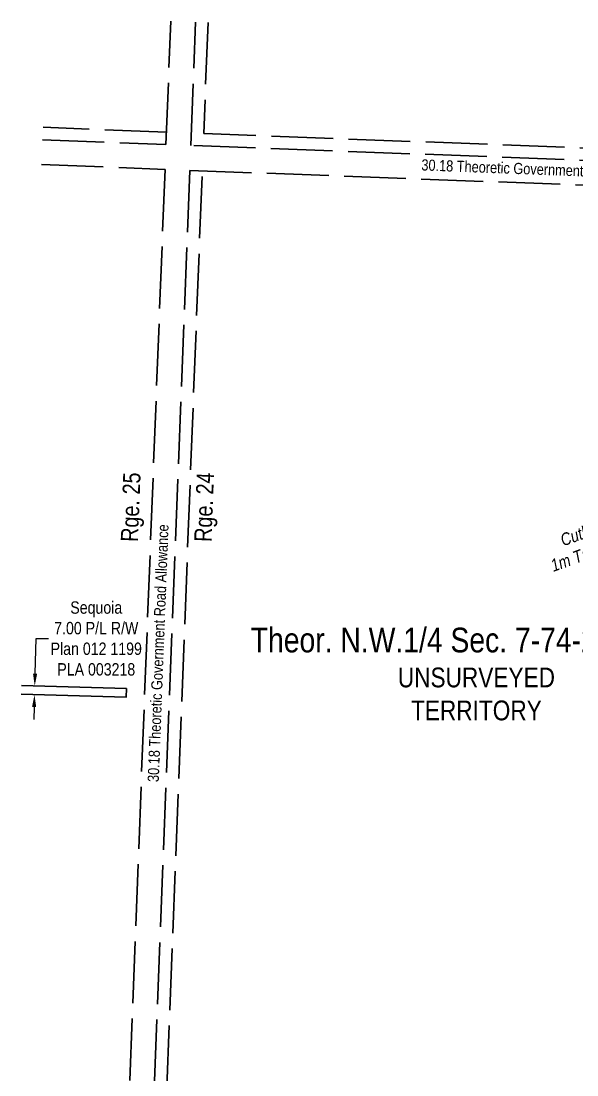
# Model space of a CAD drawing. Extents: x 328908 to 332532, y 6140336 to 6143030.
# Drawn here: x 328986 to 329436, y 6142178 to 6143030 of the extents above; entities that cross this region are included whole.
import ezdxf
from ezdxf.enums import TextEntityAlignment as Align

# ---------------------------------------------------------------- set-up
doc = ezdxf.new("R2010")
doc.units = 0
doc.header["$LTSCALE"] = 5
doc.header["$PDSIZE"] = 0.5
doc.linetypes.add('foc-UNSURVEYED', pattern=[12.5, 10, -2.5])
doc.layers.get('Defpoints').update_dxf_attribs({"color": 9})
for name, color, linetype in [('C-SYMBOL', 7, 'Continuous'), ('D-TXT', 6, 'Continuous'), ('F-RW', 190, 'Continuous'), ('L-ROAD-T', 7, 'Continuous'), ('L-UNS-T', 3, 'Continuous'), ('L-USEC', 7, 'foc-UNSURVEYED'), ('T-BUSH-T', 110, 'Continuous')]:
    doc.layers.add(name, color=color, linetype=linetype)
doc.layers.add('F-AR-T', color=190, linetype='Continuous', lineweight=9)
doc.styles.add('175L', font='ARIALN.TTF', dxfattribs={"height": 20})
doc.styles.add('80CG', font='ARIALN.TTF', dxfattribs={"height": 10})
doc.styles.add('80L', font='ARIALN.TTF', dxfattribs={"height": 10})
doc.dimstyles.new('Compass 5 000', dxfattribs={"dimscale": 5, "dimtxt": 9, "dimasz": 2, "dimexe": 0.2, "dimexo": 0.0625, "dimgap": 0.5, "dimtad": 0, "dimtih": 1, "dimtoh": 1, "dimzin": 0, "dimdsep": 46, "dimtxsty": '80CG', "dimcen": 0.1, "dimse1": 1, "dimse2": 1, "dimclrd": 256, "dimclrt": 256, "dimaunit": 1, "dimadec": 4, "dimazin": 0, "dimtfac": 0.06, "dimtofl": 0, "dimtmove": 0, "dimatfit": 1, "dimfxl": 0.2, "dimtolj": 1, "dimtzin": 0, "dimlwd": -1, "dimarcsym": 0})

# ---------------------------------------------------------------- blocks, each defined once
blk = doc.blocks.new('*D26')
at = {"layer": 'Defpoints', "color": 0, "transparency": 16777216}
for p in [(328997.41, 6142492.19), (329049.94, 6142483.73), (329050.13, 6142490.73)]:
    blk.add_point(p, dxfattribs=at)
at = {"layer": 'F-AR-T', "transparency": 16777216}
for p, q in [((328997.68, 6142502.19), (328998.47, 6142530.6)), ((328998.47, 6142530.6), (329008.47, 6142530.6)), ((328996.94, 6142475.19), (328996.66, 6142465.2))]:
    blk.add_line(p, q, dxfattribs=at)
for points in [[(328996.02, 6142502.23), (328999.35, 6142502.14), (328997.41, 6142492.19)], [(328995.27, 6142475.24), (328998.6, 6142475.15), (328997.21, 6142485.19)]]:
    blk.add_solid(points, dxfattribs=at)
at = {"layer": 'F-AR-T', "transparency": 16777216, "insert": (329047.22, 6142530.6), "char_height": 10, "attachment_point": 5, "style": '80CG'}
blk.add_mtext('\\A1;Sequoia\\P7.00 P/L R/W\\PPlan 012 1199\\PPLA 003218 ', dxfattribs=at)

msp = doc.modelspace()

# ---------------------------------------------------------------- linework, layer by layer
at = {"layer": 'F-RW', "flags": 128}
msp.add_lwpolyline([(328986.625, 6142492.491), (329071.584, 6142490.14), (329071.388, 6142483.142), (328986.353, 6142485.482)], dxfattribs=at)
at = {"layer": 'L-USEC', "flags": 128}
for points in [[(329103.653, 6142930.212), (329107.529, 6143030.121)], [(329123.755, 6142929.455), (329127.632, 6143029.365)], [(329137.677, 6143028.987), (329134.19, 6142939.123)], [(329104.042, 6142940.258), (329004.149, 6142944.202)], [(329925.948, 6142909.334), (329134.19, 6142939.123)], [(329003.759, 6142934.155), (329103.666, 6142930.211)], [(329925.541, 6142899.288), (329123.755, 6142929.455)], [(329002.979, 6142914.053), (329102.873, 6142910.11)], [(329102.873, 6142910.11), (329071.682, 6142106.119)], [(329122.974, 6142909.33), (329091.784, 6142105.339)], [(329101.83, 6142104.985), (329133.021, 6142908.975)], [(329122.975, 6142909.353), (329924.784, 6142879.186)]]:
    msp.add_lwpolyline(points, dxfattribs=at)

# ---------------------------------------------------------------- texts
at = {"layer": 'C-SYMBOL', "color": 3, "style": '175L'}
msp.add_text('Theor. N.W.1/4 Sec. 7-74-24-W.4M.', height=19.99698, dxfattribs=at).set_placement((329355.592, 6142513.395), align=Align.BOTTOM_CENTER)
at = {"layer": 'D-TXT', "color": 3, "style": '80L'}
msp.add_text('Rge. 24', height=13.9988, rotation=87.840169, dxfattribs=at).set_placement((329140.458, 6142608.555))
at = {"layer": 'D-TXT', "color": 3, "insert": (329067.017, 6142609.101), "char_height": 13.9988, "attachment_point": 1, "rotation": 87.840169, "style": '80L'}
msp.add_mtext_dynamic_manual_height_columns('Rge. 25', width=73.73757, gutter_width=47.489, heights=[0], dxfattribs=at)
at = {"layer": 'L-ROAD-T', "style": '80L'}
msp.add_text('30.18 Theoretic Government Road Allowance', height=8.9992, rotation=87.798009, dxfattribs=at).set_placement((329097.276, 6142518.769), align=Align.MIDDLE_CENTER)
at = {"layer": 'L-UNS-T', "color": 3, "insert": (329354.935, 6142485.655), "char_height": 15.99758, "attachment_point": 5, "style": '80L'}
msp.add_mtext_dynamic_manual_height_columns('UNSURVEYED TERRITORY', width=126.41375, gutter_width=47.5, heights=[0], dxfattribs=at)
at = {"layer": 'T-BUSH-T', "insert": (329396.443, 6142605.291), "char_height": 9.99849, "attachment_point": 1, "rotation": 20, "style": '80L'}
msp.add_mtext_dynamic_manual_height_columns('\\pi27.00731;{\\fArial Narrow|b0|i1|c0|p34;\\C48;Cutblock\\C256;\\P\\pi12.50746;1m Tall Poplar}', width=98.15528, gutter_width=50, heights=[0], dxfattribs=at)

# ---------------------------------------------------------------- dimensions: what is measured, and where the dimension line sits
at = {"layer": 'F-AR-T'}
dim = msp.add_linear_dim(base=(328997.407, 6142492.193), p1=(329049.938, 6142483.732), p2=(329050.132, 6142490.734), angle=88.415046, text='Sequoia\\P7.00 P/L R/W\\PPlan 012 1199\\PPLA 003218 ', dimstyle='Compass 5 000', dxfattribs=at)
dim.commit()
dim.dimension.update_dxf_attribs({"geometry": '*D26', "text_midpoint": (329047.218, 6142530.604), "dimtype": 161})

# ---------------------------------------------------------------- next in the draw order: texts
at = {"layer": 'L-ROAD-T', "insert": (329414.823, 6142914.401), "char_height": 8.9992, "width": 226.97919, "attachment_point": 2, "rotation": 357.840169, "style": '80L', "bg_fill": 3, "box_fill_scale": 1.15, "bg_fill_color": 256, "bg_fill_true_color": 256, "bg_fill_transparency": 0}
msp.add_mtext('30.18 Theoretic Government Road Allowance', dxfattribs=at)

doc.saveas('drawing.dxf')
